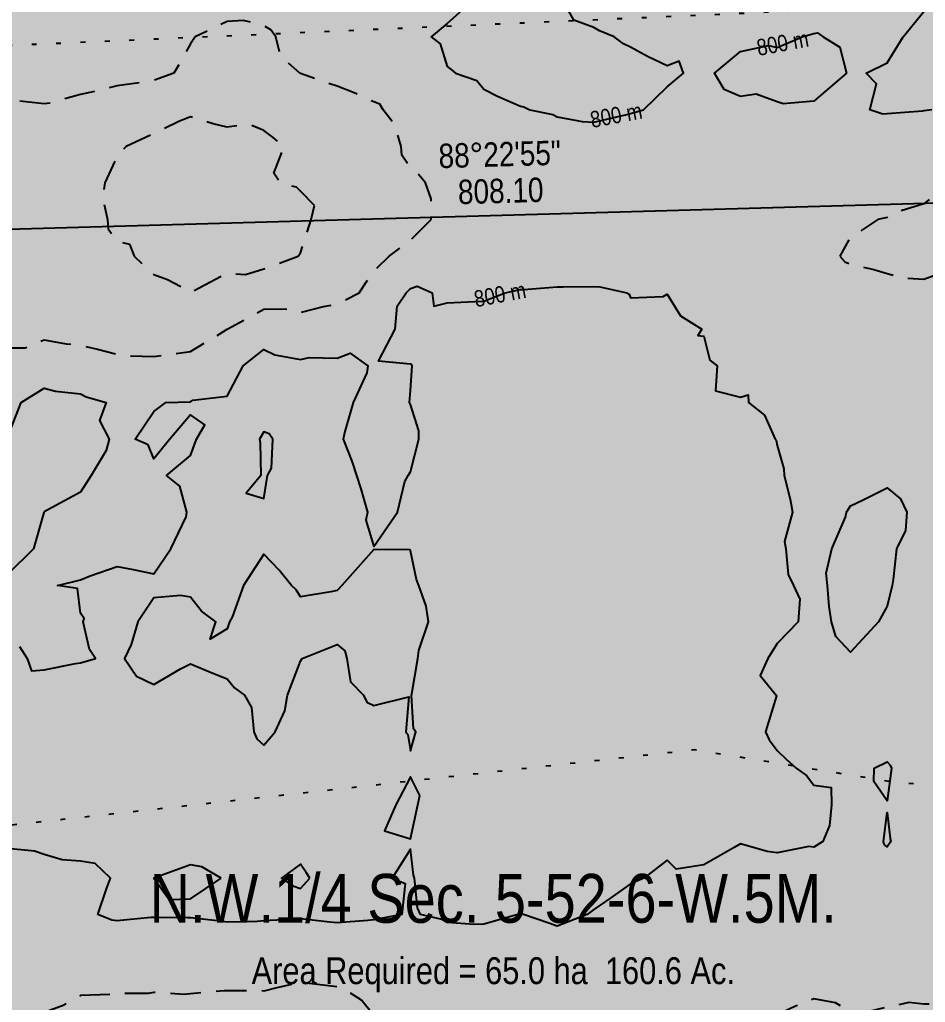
# Model space of a CAD drawing. Extents: x 637633 to 644092, y 5921573 to 5931294.
# Drawn here: x 642164.2 to 642535, y 5926221.9 to 5926624.5 of the extents above; entities that cross this region are included whole.
import ezdxf
from ezdxf.enums import TextEntityAlignment as Align

# ---------------------------------------------------------------- set-up
doc = ezdxf.new("R2010")
doc.units = 0
doc.header["$LTSCALE"] = 5
doc.linetypes.add('DASHED2', pattern=[3.75, 2.5, -1.25])
doc.linetypes.add('foc-WHEELTRACKS', pattern=[2, 0.4, -1.6])
for name, color, linetype in [('C-SYMBOL', 7, 'Continuous'), ('Contour_Line_Intermediate', 254, 'Continuous'), ('Contour_Line_Major', 254, 'Continuous'), ('FEATURE_LABEL', 7, 'Continuous'), ('L-AREAREQUIRED', 7, 'Continuous'), ('L-BD', 7, 'Continuous'), ('L-SEC', 7, 'Continuous'), ('P-PROPOSED-H', 21, 'Continuous'), ('T-WATER-P3', 160, 'foc-WHEELTRACKS')]:
    doc.layers.add(name, color=color, linetype=linetype)
doc.styles.add('100L', font='ARIALN.TTF', dxfattribs={"height": 11})
doc.styles.add('175L', font='ARIALN.TTF', dxfattribs={"height": 20})
doc.styles.add('80L', font='ARIALN.TTF', dxfattribs={"height": 10})
doc.styles.get("Standard").update_dxf_attribs({"font": 'ARIALN.TTF'})

msp = doc.modelspace()

# ---------------------------------------------------------------- hatches: boundary and pattern name
at = {"layer": 'P-PROPOSED-H'}
h = msp.add_hatch(color=256, dxfattribs=at)
h.dxf.hatch_style = 1
h.paths.add_polyline_path([(642734.709, 5927359.339), (642711.41, 5928153.199), (642512.154, 5928147.51), (642510.202, 5927889.821), (642559.417, 5927897.728), (642578.447, 5927779.28), (642459.999, 5927760.25), (642440.969, 5927878.698), (642490.183, 5927886.605), (642492.154, 5928146.939), (642053.202, 5928134.405), (642076.776, 5927340.661), (641926.878, 5927336.405), (641981.205, 5925507.198), (642050.694, 5925467.845), (642167.94, 5925444.953), (642476.764, 5925280.887), (642645.471, 5925218.506), (642744.17, 5925224.294), (642799.574, 5925180.101), (642943.17, 5925110.471), (643004.714, 5925067.15), (642984.115, 5925758.367), (643186.217, 5925764.217), (643162.077, 5926566.986), (643138.211, 5927370.795)])

# ---------------------------------------------------------------- linework, layer by layer
at = {"layer": 'Contour_Line_Intermediate', "linetype": 'DASHED2', "elevation": 800.779, "flags": 128}
msp.add_lwpolyline([(641975.649, 5926875.364), (641979.031, 5926877.518), (641984.377, 5926877.628), (641994.039, 5926878.744), (641999.261, 5926877.504), (642009.048, 5926878.314), (642016.842, 5926880.072), (642024.057, 5926881.244), (642031.469, 5926879.69), (642039.065, 5926877.449), (642045.137, 5926878.352), (642054.048, 5926872.29), (642054.066, 5926872.282), (642054.074, 5926872.269), (642054.106, 5926872.29), (642069.083, 5926880.509), (642081.994, 5926887.276), (642084.091, 5926887.671), (642084.527, 5926887.71), (642099.1, 5926889.839), (642101.582, 5926889.754), (642114.109, 5926889.779), (642116.638, 5926889.802), (642129.118, 5926890.019), (642134.188, 5926892.339), (642144.126, 5926895.069), (642156.383, 5926902.262), (642159.135, 5926903.358), (642160.471, 5926903.596), (642174.144, 5926904.71), (642177.025, 5926905.14), (642189.152, 5926906.296), (642194.615, 5926907.716), (642204.161, 5926909.395), (642213.484, 5926911.572), (642219.17, 5926910.129), (642227.969, 5926911.049), (642234.179, 5926911.144), (642243.958, 5926912.027), (642249.187, 5926911.436), (642260.692, 5926913.75), (642264.196, 5926914.179), (642272.957, 5926911.01), (642279.205, 5926911.177), (642286.03, 5926909.078), (642294.213, 5926904.022), (642295.94, 5926903.986), (642309.222, 5926906.146), (642322.496, 5926915.517), (642324.231, 5926916.14), (642336.773, 5926914.786), (642339.24, 5926915.753), (642340.469, 5926917.248), (642354.248, 5926923.729), (642361.045, 5926924.035), (642369.257, 5926924.737), (642376.776, 5926924.757), (642384.266, 5926925.181), (642393.635, 5926926.604), (642399.274, 5926927.603), (642411.919, 5926929.874), (642414.283, 5926930.178), (642426.579, 5926929.527), (642429.292, 5926929.277), (642442.71, 5926932.235), (642444.301, 5926932.52), (642444.534, 5926932.468), (642447.269, 5926932.235), (642457.823, 5926930.752), (642459.309, 5926930.36), (642472.111, 5926930.032), (642474.318, 5926929.804), (642485.652, 5926928.566), (642489.327, 5926928.211), (642498.77, 5926926.678), (642504.335, 5926925.653), (642515.238, 5926928.134), (642519.344, 5926929.228), (642530.945, 5926928.832), (642534.353, 5926928.95), (642548.363, 5926931.237), (642549.362, 5926931.276), (642557.692, 5926932.235), (642564.37, 5926932.528), (642564.706, 5926932.571), (642579.379, 5926933.45), (642581.137, 5926933.991), (642594.388, 5926933.905), (642596.077, 5926933.921), (642609.396, 5926933.965), (642611.57, 5926934.406), (642624.405, 5926932.951), (642625.037, 5926932.865), (642636.982, 5926932.235), (642639.173, 5926931.994), (642639.414, 5926932.012), (642645.131, 5926932.235), (642654.423, 5926932.344), (642654.526, 5926932.338), (642669.431, 5926932.803), (642670.006, 5926932.809), (642684.44, 5926932.91), (642685.183, 5926932.977), (642699.449, 5926933.069), (642700.309, 5926933.094), (642714.457, 5926933.556), (642715.944, 5926933.72), (642729.466, 5926933.756), (642732.274, 5926935.038), (642742.85, 5926932.235), (642744.056, 5926931.816), (642744.475, 5926931.579), (642746.92, 5926932.235), (642759.484, 5926934.117), (642760.762, 5926933.512), (642774.492, 5926935.102), (642777.877, 5926935.616), (642789.501, 5926935.58), (642794.235, 5926936.962), (642804.51, 5926939.931), (642810.835, 5926938.551), (642819.518, 5926939.219), (642829.981, 5926942.682), (642834.527, 5926942.1), (642844.13, 5926941.824), (642849.536, 5926942.272), (642858.666, 5926941.352), (642864.545, 5926941.661), (642873.324, 5926941.002), (642879.553, 5926940.42), (642886.985, 5926939.656), (642894.562, 5926939.787), (642902.243, 5926939.905), (642909.571, 5926939.432), (642916.602, 5926939.256), (642924.579, 5926938.673), (642930.967, 5926938.613), (642939.588, 5926938.569), (642944.554, 5926937.194), (642954.597, 5926935.884), (642956.7, 5926934.336), (642969.606, 5926934.511), (642971.855, 5926934.482), (642984.614, 5926934.266), (642986.867, 5926934.484), (642996.464, 5926932.235), (642998.378, 5926930.992), (642999.623, 5926928.047), (643002.331, 5926919.953), (643002.482, 5926917.248), (643004.48, 5926907.112), (643005.386, 5926902.262), (643006.537, 5926894.18), (643007.637, 5926887.276), (643008.124, 5926880.778), (643009.265, 5926872.29), (643009.562, 5926867.227), (643011.016, 5926857.303), (643011.087, 5926853.765), (643011.028, 5926842.317), (643010.413, 5926838.105), (643009.757, 5926827.33), (643009.463, 5926822.169), (643010.861, 5926812.344), (643011.446, 5926809.163), (643013.487, 5926797.357), (643013.548, 5926796.276), (643013.406, 5926782.372), (643013.46, 5926781.202), (643014.277, 5926767.386), (643014.289, 5926767.043), (643014.632, 5926763.292), (643015.491, 5926753.257), (643015.524, 5926752.399), (643015.711, 5926738.49), (643015.765, 5926737.413), (643016.497, 5926724.288), (643016.478, 5926722.426), (643018.068, 5926710.87), (643018.295, 5926707.44), (643019.67, 5926697.484), (643020.796, 5926692.453), (643021.397, 5926684.223), (643022.463, 5926677.468), (643025.647, 5926673.48), (643024.637, 5926662.481), (643015.24, 5926648.103), (643015.081, 5926647.495), (643014.632, 5926647.198), (643014.322, 5926647.185), (643012.133, 5926647.495), (643001.06, 5926648.928), (642999.623, 5926649.378), (642991.865, 5926647.495), (642984.614, 5926645.984), (642982.82, 5926645.703), (642969.606, 5926642.755), (642964.529, 5926642.425), (642954.597, 5926643.314), (642949.957, 5926642.861), (642939.588, 5926642.462), (642934.27, 5926642.184), (642924.579, 5926642.35), (642918.522, 5926641.445), (642909.571, 5926642.317), (642903.994, 5926641.925), (642894.562, 5926643.94), (642890.862, 5926643.8), (642879.553, 5926644.2), (642875.538, 5926643.485), (642864.545, 5926639.805), (642852.806, 5926635.773), (642849.536, 5926634.845), (642836.99, 5926632.508), (642834.527, 5926632.139), (642834.07, 5926632.052), (642819.518, 5926628.137), (642813.697, 5926626.696), (642804.51, 5926624.161), (642789.529, 5926617.55), (642789.501, 5926617.545), (642789.465, 5926617.522), (642774.492, 5926610.722), (642766.085, 5926609.126), (642759.484, 5926607.677), (642748.34, 5926606.394), (642744.475, 5926605.936), (642729.595, 5926602.664), (642729.466, 5926602.644), (642729.3, 5926602.535), (642714.457, 5926594.017), (642700.423, 5926588.522), (642699.449, 5926588.167), (642694.976, 5926587.549), (642684.44, 5926585.195), (642681.317, 5926584.431), (642669.431, 5926582.294), (642663.813, 5926581.939), (642654.423, 5926578.213), (642643.244, 5926576.386), (642639.414, 5926575.094), (642627.79, 5926575.942), (642624.405, 5926575.428), (642612.858, 5926572.562), (642609.396, 5926569.938), (642607.172, 5926570.341), (642594.388, 5926564.931), (642581.612, 5926559.805), (642579.379, 5926559.004), (642566.375, 5926557.577), (642564.37, 5926556.403), (642562.924, 5926556.132), (642561.478, 5926557.577), (642550.112, 5926558.325), (642549.362, 5926558.266), (642544.665, 5926557.577), (642534.353, 5926549.008), (642522.034, 5926545.275), (642519.344, 5926543.479), (642515.509, 5926542.59), (642504.335, 5926535.327), (642499.945, 5926527.604), (642502.05, 5926525.322), (642504.335, 5926524.284), (642513.867, 5926522.135), (642519.344, 5926520.502), (642525.52, 5926518.783), (642534.353, 5926518.213), (642543.175, 5926521.427), (642549.362, 5926523.675), (642559.594, 5926522.834), (642564.37, 5926521.965), (642569.599, 5926517.839), (642579.104, 5926512.617), (642579.34, 5926512.578), (642579.379, 5926512.532), (642589.63, 5926507.867), (642594.388, 5926501.273), (642597.622, 5926500.86), (642601.417, 5926497.631), (642607.63, 5926495.868), (642609.396, 5926495.206), (642621.863, 5926495.092), (642624.405, 5926494.893), (642634.442, 5926492.667), (642639.414, 5926493.006), (642646.651, 5926489.87), (642650.634, 5926482.644), (642651.782, 5926480.008), (642654.423, 5926478.071), (642663.085, 5926476.308), (642669.431, 5926475.736), (642681.528, 5926479.737), (642684.44, 5926481.188), (642696.329, 5926479.529), (642699.449, 5926476.32), (642704.599, 5926472.8), (642707.007, 5926467.658), (642709.96, 5926463.168), (642714.457, 5926460.016), (642720.778, 5926458.984), (642729.466, 5926460.904), (642735.322, 5926458.519), (642737.826, 5926452.672), (642739.855, 5926448.059), (642744.475, 5926444.063), (642749.733, 5926442.936), (642759.484, 5926440.292), (642761.466, 5926439.665), (642764.072, 5926437.686), (642769.71, 5926432.91), (642774.492, 5926432.672), (642783.676, 5926431.869), (642789.501, 5926429.793), (642794.834, 5926428.024), (642798.886, 5926422.699), (642801.151, 5926419.346), (642804.51, 5926417.091), (642810.428, 5926413.622), (642819.518, 5926409.608), (642821.022, 5926409.214), (642820.718, 5926407.713), (642824.083, 5926397.284), (642823.17, 5926392.726), (642824.4, 5926382.614), (642824.099, 5926377.74), (642822.635, 5926365.866), (642822.66, 5926362.753), (642824.367, 5926352.609), (642834.527, 5926349.664), (642836.17, 5926349.408), (642836.228, 5926347.768), (642838.393, 5926336.642), (642838.776, 5926332.781), (642839.049, 5926322.31), (642847.733, 5926317.795), (642848.201, 5926316.462), (642849.536, 5926316.062), (642853.885, 5926307.151), (642855.318, 5926302.808), (642856.617, 5926294.892), (642864.285, 5926287.822), (642864.299, 5926287.576), (642864.545, 5926287.415), (642868.675, 5926276.96), (642874.813, 5926272.835), (642873.798, 5926267.089), (642875.37, 5926257.849), (642874.552, 5926252.855), (642870.366, 5926242.863), (642868.196, 5926231.522), (642867.399, 5926227.877), (642864.545, 5926224.904), (642856.811, 5926220.154), (642849.536, 5926218.267), (642842.029, 5926212.89), (642834.527, 5926199.835), (642832.91, 5926197.904), (642832.024, 5926195.404), (642828.918, 5926182.917), (642819.518, 5926172.975), (642812.983, 5926176.391), (642804.51, 5926179.747), (642797.949, 5926176.367), (642789.501, 5926170.802), (642779.262, 5926172.694), (642774.492, 5926172.162), (642767.893, 5926176.328), (642764.933, 5926182.917), (642763.752, 5926187.18), (642759.484, 5926191.028), (642755.964, 5926194.389), (642753.9, 5926197.904), (642752.585, 5926206.003), (642744.475, 5926212.555), (642744.335, 5926212.75), (642744.282, 5926212.89), (642744.475, 5926214.11), (642747.767, 5926227.877), (642749.241, 5926232.636), (642751.317, 5926242.863), (642747.535, 5926245.918), (642744.475, 5926248.098), (642737.138, 5926250.522), (642730.426, 5926257.849), (642729.786, 5926258.168), (642729.466, 5926258.345), (642721.614, 5926264.995), (642714.457, 5926266.828), (642709.623, 5926268.009), (642699.449, 5926269.037), (642696.619, 5926270.01), (642692.557, 5926272.835), (642687.864, 5926276.254), (642684.44, 5926280.157), (642678.683, 5926282.073), (642669.431, 5926279.427), (642659.548, 5926277.954), (642654.423, 5926277.459), (642644.371, 5926277.786), (642639.414, 5926279.618), (642630.51, 5926272.835), (642624.405, 5926259.598), (642623.873, 5926257.849), (642623.481, 5926256.927), (642623.613, 5926242.863), (642609.396, 5926230.952), (642604.747, 5926227.877), (642594.388, 5926215.301), (642582.805, 5926212.89), (642579.379, 5926212.597), (642578.931, 5926212.443), (642564.37, 5926210.135), (642562.66, 5926211.182), (642559.295, 5926212.89), (642556.399, 5926219.917), (642549.362, 5926219.167), (642542.502, 5926221.027), (642534.353, 5926221.128), (642528.276, 5926221.809), (642519.344, 5926219.932), (642508.952, 5926217.5), (642504.335, 5926217.916), (642498.198, 5926221.748), (642489.327, 5926223.337), (642481.769, 5926220.33), (642474.318, 5926216.817), (642462.101, 5926215.677), (642459.309, 5926215.59), (642449.993, 5926212.89), (642444.301, 5926211.508), (642441.6, 5926210.194), (642429.292, 5926205.821), (642423.191, 5926206.799), (642414.283, 5926206.759), (642402.174, 5926197.904), (642399.274, 5926195.72), (642396.569, 5926195.202), (642384.266, 5926194.918), (642381.259, 5926194.901), (642369.257, 5926197.572), (642368.781, 5926197.428), (642354.248, 5926196.089), (642352.577, 5926196.235), (642346.463, 5926197.904), (642340.373, 5926199.036), (642339.24, 5926199.214), (642332.781, 5926206.441), (642324.787, 5926212.89), (642324.53, 5926213.189), (642324.231, 5926213.605), (642311.667, 5926215.332), (642309.222, 5926216.592), (642304.169, 5926222.831), (642295.969, 5926227.877), (642294.624, 5926228.287), (642294.213, 5926228.233), (642281.126, 5926229.794), (642279.205, 5926229.962), (642269.466, 5926227.877), (642264.196, 5926226.491), (642263.054, 5926226.736), (642249.187, 5926226.628), (642247.947, 5926226.638), (642234.179, 5926225.437), (642231.449, 5926225.151), (642219.17, 5926225.973), (642216.811, 5926225.521), (642204.161, 5926225.624), (642201.483, 5926225.201), (642189.152, 5926224.721), (642181.945, 5926220.68), (642174.144, 5926217.809), (642167.969, 5926212.89), (642159.135, 5926206.259), (642147.073, 5926197.904), (642144.126, 5926196.313), (642139.628, 5926193.411), (642129.118, 5926188.526), (642122.181, 5926182.917), (642114.109, 5926175.249), (642104.978, 5926167.931), (642099.1, 5926154.089), (642098.622, 5926152.944), (642097.152, 5926151), (642086.851, 5926137.958), (642084.091, 5926136.311), (642081.997, 5926135.866), (642069.083, 5926136.179), (642067.402, 5926136.28), (642063.742, 5926137.958), (642057.63, 5926141.51), (642054.074, 5926142.116), (642042.25, 5926141.138), (642039.065, 5926140.562), (642032.522, 5926146.411), (642024.057, 5926149.221), (642021.973, 5926150.864), (642021.664, 5926152.944), (642024.057, 5926160.112), (642028.789, 5926167.931), (642039.065, 5926180.522), (642042.414, 5926182.917), (642040.587, 5926184.437), (642039.065, 5926188.627), (642036.416, 5926195.259), (642034.494, 5926197.904), (642026.906, 5926200.749), (642024.057, 5926208.514), (642022.469, 5926211.305), (642020.956, 5926212.89), (642014.534, 5926218.368), (642009.048, 5926219.268), (642001.302, 5926220.142), (641998.646, 5926227.877), (641996.658, 5926230.491), (641997.659, 5926242.863), (641997.508, 5926246.327), (641999.078, 5926257.849), (641999.377, 5926263.179), (642000.285, 5926272.835), (642000.239, 5926279.027), (642001.322, 5926287.822), (642001.783, 5926295.553), (642002.965, 5926302.808), (642003.945, 5926312.699), (642004.579, 5926317.795), (642005.661, 5926329.399), (642005.737, 5926332.781), (642005.477, 5926344.202), (642005.47, 5926347.768), (642005.191, 5926358.902), (642004.505, 5926362.753), (642004.928, 5926373.626), (642003.372, 5926377.74), (642005.584, 5926389.267), (642005.096, 5926392.726), (642008.805, 5926407.47), (642008.809, 5926407.713), (642009.048, 5926410.681), (642010.238, 5926422.699), (642010.731, 5926424.38), (642010.915, 5926437.686), (642010.825, 5926439.46), (642012.167, 5926452.672), (642013.836, 5926457.453), (642014.305, 5926467.658), (642011.695, 5926470.302), (642016.715, 5926482.644), (642013.831, 5926487.421), (642016.057, 5926497.631), (642024.057, 5926511.001), (642035.307, 5926508.865), (642038.523, 5926497.631), (642037.906, 5926496.474), (642039.065, 5926495.318), (642051.617, 5926495.178), (642054.074, 5926495.554), (642065.963, 5926497.631), (642069.083, 5926500.21), (642072.457, 5926501), (642084.091, 5926510.022), (642089.58, 5926512.617), (642099.1, 5926515.84), (642101.35, 5926514.864), (642104.755, 5926512.617), (642105.092, 5926503.615), (642114.109, 5926501.086), (642116.916, 5926500.434), (642115.628, 5926497.631), (642120.946, 5926489.471), (642129.118, 5926485.005), (642130.628, 5926484.153), (642144.126, 5926484.004), (642145.62, 5926484.136), (642159.135, 5926490.113), (642166.485, 5926489.983), (642174.144, 5926493.37), (642183.214, 5926491.701), (642189.152, 5926491.036), (642196.077, 5926489.558), (642204.161, 5926487.368), (642208.284, 5926486.76), (642219.17, 5926486.479), (642223.643, 5926487.112), (642234.179, 5926488.567), (642249.183, 5926497.631), (642249.187, 5926497.634), (642249.191, 5926497.635), (642264.196, 5926505.841), (642272.641, 5926506.063), (642279.205, 5926504.562), (642288.619, 5926507.031), (642294.213, 5926507.877), (642303.16, 5926512.617), (642309.222, 5926521.458), (642315.471, 5926527.604), (642324.231, 5926534.12), (642332.685, 5926542.59), (642332.677, 5926551.023), (642330.361, 5926557.577), (642327.566, 5926560.906), (642324.231, 5926563.866), (642320.665, 5926569.001), (642320.338, 5926572.562), (642317.872, 5926581.2), (642312.971, 5926587.549), (642311.602, 5926589.925), (642309.222, 5926590.771), (642301.194, 5926594.519), (642294.213, 5926597.187), (642290.188, 5926598.516), (642279.205, 5926602.418), (642279.118, 5926602.448), (642278.884, 5926602.535), (642271.052, 5926609.381), (642269.007, 5926617.522), (642267.006, 5926620.327), (642264.196, 5926621.962), (642255.829, 5926624.153), (642249.187, 5926623.736), (642236.049, 5926617.522), (642234.179, 5926614.606), (642227.356, 5926602.535), (642219.17, 5926599.587), (642215.659, 5926599.029), (642204.161, 5926597.334), (642197.206, 5926595.59), (642189.152, 5926593.887), (642176.936, 5926590.338), (642174.144, 5926589.972), (642162.871, 5926591.279), (642159.135, 5926591.304), (642145.719, 5926589.139), (642144.126, 5926588.825), (642139.649, 5926587.549), (642129.118, 5926582.61), (642123.648, 5926582.088), (642114.109, 5926581.7), (642108.828, 5926582.276), (642099.1, 5926582.842), (642091.594, 5926580.054), (642084.091, 5926576.932), (642073.947, 5926577.419), (642069.083, 5926576.547), (642058.696, 5926577.177), (642054.074, 5926577.131), (642044.54, 5926578.029), (642039.065, 5926578.281), (642026.314, 5926574.816), (642024.057, 5926575.111), (642016.477, 5926579.98), (642009.048, 5926583.599), (642002.772, 5926581.282), (641994.039, 5926575.133), (641988.404, 5926581.922), (641987.37, 5926587.549), (641989.536, 5926598.038), (641986.62, 5926602.535), (641986.739, 5926610.232), (641979.031, 5926612.748), (641973.784, 5926612.283), (641964.022, 5926607.788), (641956.858, 5926610.369), (641951.345, 5926617.522), (641951.408, 5926619.913), (641949.013, 5926621.32), (641936.85, 5926620.362), (641934.004, 5926620.276), (641926.306, 5926624.82), (641918.996, 5926629.083), (641916.124, 5926629.641), (641903.987, 5926628.756), (641900.941, 5926629.466), (641901.681, 5926632.508), (641899.882, 5926643.396), (641899.803, 5926647.495), (641903.358, 5926661.853), (641903.531, 5926662.481), (641903.987, 5926663.589), (641911.036, 5926677.468), (641909.295, 5926682.767), (641908.926, 5926692.453), (641910.064, 5926698.522), (641909.841, 5926707.44), (641910.051, 5926713.495), (641910.038, 5926722.426), (641911.299, 5926729.727), (641911.73, 5926737.413), (641912.24, 5926745.654), (641913.226, 5926752.399), (641912.984, 5926761.382), (641913.519, 5926767.386), (641914.294, 5926777.677), (641914.411, 5926782.372), (641915.366, 5926793.733), (641915.785, 5926797.357), (641917.111, 5926810.463), (641917.345, 5926812.344), (641917.983, 5926826.319), (641918.083, 5926827.33), (641918.996, 5926833.232), (641920.501, 5926835.509)], dxfattribs=at)
at = {"layer": 'Contour_Line_Intermediate', "linetype": 'DASHED2', "elevation": 801.779, "flags": 128}
msp.add_lwpolyline([(642284.926, 5926548.302), (642279.205, 5926554.262), (642277.478, 5926555.851), (642271.005, 5926557.577), (642268.22, 5926561.595), (642272.544, 5926572.562), (642267.914, 5926576.275), (642264.196, 5926579.144), (642258.198, 5926581.559), (642249.187, 5926580.495), (642243.417, 5926581.787), (642234.179, 5926584.655), (642229.344, 5926582.722), (642219.17, 5926577.862), (642207.849, 5926572.562), (642204.161, 5926569.01), (642199.082, 5926557.577), (642198.106, 5926551.529), (642200.124, 5926542.59), (642200.407, 5926538.841), (642204.161, 5926533.639), (642209.08, 5926532.515), (642211.12, 5926527.604), (642215.134, 5926523.574), (642219.17, 5926520.078), (642224.653, 5926518.093), (642234.179, 5926513.033), (642234.486, 5926512.925), (642249.187, 5926520.702), (642256.621, 5926520.04), (642264.196, 5926522.356), (642278.201, 5926527.604), (642279.205, 5926528.954), (642283.534, 5926542.59)], close=True, dxfattribs=at)
at = {"layer": 'Contour_Line_Major', "elevation": 799.779, "flags": 128}
for points in [[(642350.045, 5926632.508), (642339.24, 5926622.952), (642332.691, 5926617.522), (642336.309, 5926614.596), (642339.24, 5926605.278), (642340.802, 5926604.095), (642342.558, 5926602.535), (642351.339, 5926599.63), (642354.248, 5926596.064), (642359.847, 5926593.14), (642369.257, 5926589.048), (642370.531, 5926588.821), (642373.063, 5926587.549), (642382.415, 5926585.7), (642384.266, 5926584.639), (642394.46, 5926582.742), (642399.274, 5926582.472), (642412.291, 5926585.56), (642414.283, 5926586.017), (642419.619, 5926587.549), (642429.292, 5926597.001), (642435.963, 5926602.535), (642434.228, 5926607.465), (642429.292, 5926605.603), (642421.189, 5926609.431), (642414.283, 5926613.272), (642411.392, 5926614.635), (642407.629, 5926617.522), (642401.606, 5926619.849), (642399.274, 5926621.258), (642391.01, 5926624.256), (642386.568, 5926632.508)], [(642537.618, 5926587.549), (642534.353, 5926587.132), (642533.845, 5926587.042), (642519.344, 5926585.874), (642517.615, 5926585.823), (642512.312, 5926587.549), (642514.954, 5926598.151), (642510.778, 5926602.535), (642519.344, 5926606.796), (642525.941, 5926617.522), (642534.353, 5926627.8)], [(642164.093, 5926367.704), (642167.277, 5926362.753), (642169.075, 5926357.692), (642174.144, 5926358.072), (642187.061, 5926360.665), (642189.152, 5926361.033), (642195.251, 5926362.753), (642192.833, 5926366.428), (642190.122, 5926377.74), (642190.572, 5926379.157), (642189.152, 5926381.384), (642187.811, 5926391.388), (642179.649, 5926392.726), (642189.152, 5926395.066), (642193.023, 5926396.591), (642204.161, 5926400.47), (642210.633, 5926399.188), (642219.17, 5926397.451), (642226.131, 5926407.713), (642232.356, 5926420.879), (642232.69, 5926422.699), (642229.812, 5926433.325), (642224.301, 5926437.686), (642234.179, 5926446.007), (642236.522, 5926452.672), (642239.969, 5926458.454), (642234.179, 5926462.645), (642225.609, 5926452.672), (642219.17, 5926444.629), (642216.823, 5926450.328), (642211.486, 5926452.672), (642219.17, 5926463.992), (642224.064, 5926467.658), (642234.179, 5926467.965), (642235.129, 5926468.607), (642249.187, 5926470.301), (642255.708, 5926482.644), (642264.196, 5926489.306), (642268.675, 5926487.117), (642279.205, 5926485.32), (642282.645, 5926486.08), (642294.213, 5926485.815), (642299.446, 5926487.869), (642306.785, 5926482.644), (642306.36, 5926479.786), (642300.663, 5926467.658), (642297.349, 5926455.804), (642296.696, 5926452.672), (642300.165, 5926443.629), (642302.095, 5926437.686), (642303.855, 5926432.327), (642306.536, 5926422.699), (642305.974, 5926419.456), (642309.222, 5926408.596), (642318.888, 5926422.699), (642321.838, 5926435.296), (642323.193, 5926437.686), (642324.231, 5926439.191), (642327.606, 5926452.672), (642327.582, 5926456.018), (642324.231, 5926466.866), (642323.907, 5926467.335), (642323.802, 5926467.658), (642324.231, 5926472.591), (642324.897, 5926482.644), (642324.696, 5926483.108), (642324.231, 5926483.342), (642311.119, 5926484.539), (642317.961, 5926497.631), (642318.712, 5926507.107), (642322.433, 5926512.617), (642324.231, 5926514.403), (642326.865, 5926515.247), (642333.045, 5926512.617), (642333.793, 5926507.179), (642339.24, 5926508.551), (642350.599, 5926508.974), (642354.248, 5926509.144), (642362.912, 5926512.617), (642369.257, 5926513.904), (642370.618, 5926513.976), (642384.266, 5926515.097), (642386.668, 5926515.016), (642399.274, 5926515.112), (642401.691, 5926515.03), (642412.792, 5926512.617), (642413.711, 5926512.045), (642414.283, 5926510.586), (642427.705, 5926511.032), (642429.292, 5926512.006), (642434.801, 5926503.132), (642443.466, 5926497.631), (642441.831, 5926495.166), (642444.301, 5926494.894), (642446.7, 5926485.041), (642449.766, 5926482.644), (642449.086, 5926472.437), (642459.309, 5926469.778), (642462.474, 5926470.818), (642462.56, 5926467.658), (642469.098, 5926462.446), (642473.526, 5926452.672), (642473.89, 5926452.245), (642474.318, 5926450.076), (642477.109, 5926440.472), (642477.154, 5926437.686), (642479.62, 5926427.992), (642480.586, 5926422.699), (642477.352, 5926410.743), (642477.858, 5926407.713), (642478.772, 5926397.174), (642480.969, 5926392.726), (642483.647, 5926387.055), (642482.959, 5926377.74), (642474.318, 5926368.877), (642470.441, 5926362.753), (642467.316, 5926355.762), (642473.978, 5926347.768), (642474.095, 5926347.545), (642469.559, 5926332.781), (642470.996, 5926329.465), (642474.318, 5926325.084), (642478.033, 5926321.505), (642482.031, 5926317.795), (642486.31, 5926314.783), (642489.327, 5926310.82), (642496.43, 5926309.901), (642496.573, 5926302.808), (642495.808, 5926294.293), (642493.028, 5926287.822), (642489.327, 5926285.524), (642487.265, 5926285.763), (642474.318, 5926283.15), (642470.168, 5926283.678), (642459.309, 5926286.822), (642456.766, 5926285.282), (642444.301, 5926278.244), (642432.996, 5926276.533), (642429.292, 5926280.209), (642419.749, 5926272.835), (642414.283, 5926270.518), (642406.168, 5926264.732), (642399.274, 5926259.994), (642396.506, 5926257.849), (642384.266, 5926253.121), (642380.82, 5926254.408), (642370.428, 5926257.849), (642369.831, 5926258.422), (642369.257, 5926258.38), (642368.118, 5926257.849), (642354.248, 5926253.946), (642350.2, 5926253.806), (642339.24, 5926254.61), (642337.202, 5926255.815), (642328.241, 5926257.849), (642327.077, 5926260.692), (642325.894, 5926272.835), (642325.41, 5926274.013), (642324.231, 5926284.725), (642316.679, 5926272.835), (642322.039, 5926270.647), (642320.583, 5926257.849), (642309.222, 5926255.707), (642306.763, 5926255.393), (642294.213, 5926254.519), (642291.165, 5926254.805), (642279.205, 5926256.131), (642277.335, 5926255.982), (642264.196, 5926255.247), (642261.354, 5926255.012), (642249.187, 5926254.78), (642246.452, 5926255.118), (642234.179, 5926256.489), (642232.906, 5926256.579), (642219.17, 5926256.683), (642217.925, 5926256.606), (642204.161, 5926255.373), (642201.949, 5926255.641), (642196.14, 5926257.849), (642199.696, 5926268.377), (642201.305, 5926272.835), (642195.153, 5926278.828), (642189.152, 5926279.794), (642181.645, 5926280.326), (642174.144, 5926282.462), (642170.202, 5926283.886), (642159.135, 5926284.967)], [(642159.135, 5926453.342), (642164.787, 5926467.658), (642174.144, 5926473.585), (642178.793, 5926472.301), (642189.152, 5926471.246), (642191.468, 5926469.971), (642199.582, 5926467.658), (642196.831, 5926460.339), (642200.816, 5926452.672), (642199.531, 5926448.049), (642193.41, 5926437.686), (642189.152, 5926430.921), (642174.269, 5926422.824), (642174.144, 5926422.798), (642174.097, 5926422.699), (642174.054, 5926422.61), (642169.841, 5926407.713), (642159.135, 5926397.15)]]:
    msp.add_lwpolyline(points, dxfattribs=at)
for points in [[(642502.718, 5926602.535), (642489.327, 5926591.089), (642476.736, 5926589.964), (642474.318, 5926590.796), (642465.761, 5926593.991), (642459.309, 5926592.945), (642452.608, 5926595.844), (642448.687, 5926602.535), (642459.309, 5926611.413), (642470.749, 5926613.958), (642474.318, 5926613.104), (642484.524, 5926617.522), (642489.327, 5926618.766), (642490.872, 5926619.065), (642493.117, 5926617.522), (642500.017, 5926613.209)], [(642267.846, 5926452.672), (642266.33, 5926454.802), (642264.196, 5926455.665), (642262.417, 5926452.672), (642262.656, 5926451.134), (642262.955, 5926437.686), (642256.948, 5926430.449), (642264.196, 5926428.285), (642265.61, 5926437.686), (642267.229, 5926440.714)], [(642527.35, 5926422.699), (642526.818, 5926415.175), (642523.239, 5926407.713), (642521.772, 5926395.15), (642521.457, 5926392.726), (642519.344, 5926384.277), (642515.771, 5926377.74), (642504.335, 5926365.419), (642498.344, 5926371.757), (642496.516, 5926377.74), (642495.666, 5926384.071), (642494.98, 5926392.726), (642494.37, 5926397.762), (642496.656, 5926407.713), (642502.357, 5926420.723), (642502.671, 5926422.699), (642504.335, 5926425.32), (642509.471, 5926427.826), (642519.344, 5926432.723), (642524.839, 5926428.186)], [(642331.627, 5926377.74), (642330.677, 5926384.177), (642327.601, 5926392.726), (642326.64, 5926395.132), (642324.231, 5926406.883), (642323.879, 5926407.361), (642309.222, 5926407.444), (642296.145, 5926392.726), (642294.213, 5926390.667), (642291.6, 5926390.117), (642279.205, 5926388.011), (642277.323, 5926390.848), (642275.495, 5926392.726), (642270.491, 5926399.011), (642264.196, 5926405.547), (642255.782, 5926392.726), (642251.137, 5926379.687), (642250.105, 5926377.74), (642249.187, 5926374.927), (642242.171, 5926370.734), (642244.559, 5926377.74), (642238.671, 5926382.226), (642234.179, 5926387.903), (642230.091, 5926388.644), (642219.17, 5926387.607), (642212.621, 5926377.74), (642209.865, 5926368.45), (642207.052, 5926362.753), (642211.982, 5926355.576), (642219.17, 5926352.066), (642229.986, 5926358.568), (642234.179, 5926360.528), (642243.205, 5926356.781), (642249.187, 5926354.433), (642252.169, 5926350.744), (642256.188, 5926347.768), (642259.072, 5926342.651), (642260.042, 5926332.781), (642261.28, 5926329.869), (642264.196, 5926327.314), (642268.821, 5926332.781), (642272.773, 5926341.344), (642273.857, 5926347.768), (642279.205, 5926361.711), (642279.803, 5926362.753), (642294.213, 5926368.515), (642297.344, 5926365.88), (642298.083, 5926362.753), (642299.618, 5926353.163), (642304.944, 5926347.768), (642306.292, 5926344.841), (642309.222, 5926343.516), (642323.565, 5926347.102), (642322.293, 5926332.781), (642323.064, 5926331.616), (642324.231, 5926324.906), (642326.36, 5926332.781), (642325.458, 5926334.007), (642324.639, 5926347.768), (642324.72, 5926348.255), (642327.167, 5926362.753), (642327.595, 5926366.112)], [(642521.182, 5926317.795), (642519.344, 5926304.47), (642513.963, 5926312.422), (642514.094, 5926317.795), (642519.344, 5926320.39), (642520.642, 5926319.091)], [(642328.048, 5926306.619), (642324.231, 5926314.263), (642318.173, 5926302.808), (642313.617, 5926292.21), (642324.231, 5926288.919), (642327.164, 5926302.808)], [(642520.809, 5926287.822), (642519.344, 5926285.654), (642518.145, 5926286.624), (642517.824, 5926287.822), (642519.344, 5926299.657), (642520.569, 5926289.045)], [(642246.658, 5926272.835), (642238.785, 5926277.435), (642234.179, 5926278.279), (642219.17, 5926272.835), (642225.356, 5926264.026), (642234.179, 5926264.368)], [(642283.028, 5926272.835), (642281.515, 5926275.142), (642279.205, 5926278.457), (642271.33, 5926272.835), (642276.057, 5926269.692), (642279.205, 5926268.616)]]:
    msp.add_lwpolyline(points, close=True, dxfattribs=at)
at = {"layer": 'L-SEC'}
msp.add_line((641950.741, 5926532.765), (642758.298, 5926555.579), dxfattribs=at)
at = {"layer": 'T-WATER-P3', "flags": 128}
for points in [[(643100.305, 5926652.474), (642943.126, 5926648.205), (641990.981, 5926606.451)], [(642022.132, 5926277.081), (642088.034, 5926284.153), (642144.289, 5926292.836), (642440.484, 5926325.443), (642522.02, 5926312.224), (642600.413, 5926305.67), (642644.433, 5926292.129), (642693.437, 5926267.466), (642717.184, 5926260.691), (642739.286, 5926262.874), (642769.392, 5926247.381), (642788.298, 5926222.466), (642816.662, 5926164.199), (642853.572, 5926131.208), (642860.922, 5926120.177)]]:
    msp.add_lwpolyline(points, dxfattribs=at)

# ---------------------------------------------------------------- texts
at = {"layer": 'C-SYMBOL', "color": 3, "insert": (642358.082, 5926274.519), "char_height": 20, "width": 281.39154, "attachment_point": 2, "style": '175L', "bg_fill": 1, "box_fill_scale": 1.5, "bg_fill_color": 21, "bg_fill_transparency": 0}
msp.add_mtext('N.W.1/4 Sec. 5-52-6-W.5M.', dxfattribs=at)
at = {"layer": 'FEATURE_LABEL', "color": 7, "char_height": 6.7129, "width": 21.52186, "attachment_point": 1, "rotation": 10.59809, "bg_fill": 1, "box_fill_scale": 1.15, "bg_fill_color": 21, "bg_fill_transparency": 0}
for insert in [(642465.434, 5926616.226), (642397.277, 5926586.711), (642349.706, 5926513.271)]:
    msp.add_mtext('800 m', dxfattribs=dict(at, insert=insert))
at = {"layer": 'L-AREAREQUIRED', "color": 5, "insert": (642358.097, 5926240.373), "char_height": 11, "width": 328.84005, "attachment_point": 2, "style": '100L', "bg_fill": 1, "box_fill_scale": 1.5, "bg_fill_color": 21, "bg_fill_transparency": 0}
msp.add_mtext('Area Required = 65.0 ha  160.6 Ac.', dxfattribs=at)
at = {"layer": 'L-BD', "style": '80L'}
for s, p in [('88°22\'55"', (642360.703, 5926569.35)), ('808.10', (642361.126, 5926554.36))]:
    msp.add_text(s, height=9.9972, rotation=1.6182, dxfattribs=at).set_placement(p, align=Align.MIDDLE)

doc.saveas('drawing.dxf')
